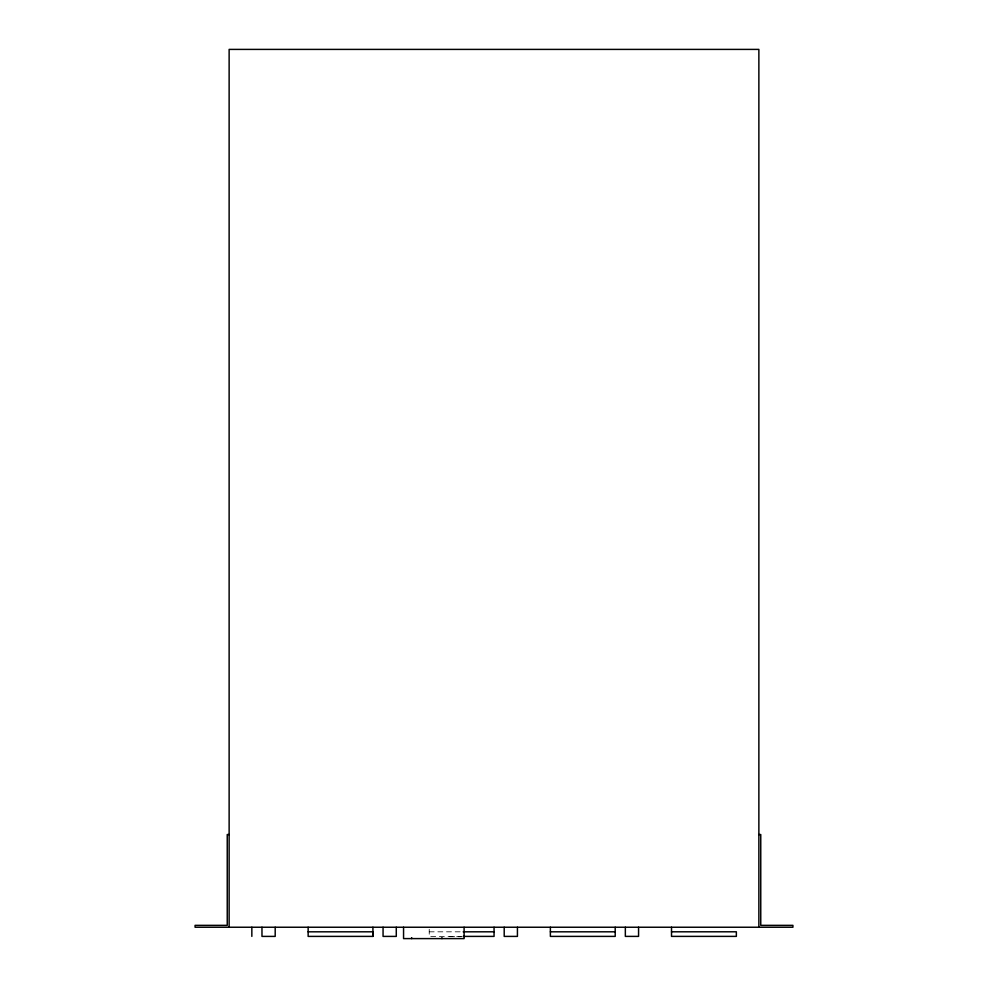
<?xml version="1.0" encoding="UTF-8"?>
<svg xmlns="http://www.w3.org/2000/svg" width="988" height="988" viewBox="0 0 988 988"><rect width="100%" height="100%" fill="white"/><g stroke="black" fill="none" stroke-linecap="round" stroke-linejoin="round"><path stroke-width="0.74" stroke-dasharray="4.94 3.71" d="M429.224 931.82L461.643 931.82M461.643 936.389L429.224 936.402L429.224 927.238M449.75 936.71L461.112 936.71"/><path stroke-width="1.48" d="M229.13 834.539L227.24 834.539L227.24 925.348L195.081 925.348L195.081 927.238L792.919 927.238L792.919 925.348L760.76 925.348L760.76 834.539L758.87 834.539M308.145 931.82L372.982 931.808L372.982 936.389L308.145 936.402L308.145 927.238M463.187 931.82L494.062 931.808M550.378 931.82L615.203 931.808M671.519 931.808L736.356 931.795L736.356 936.377L671.519 936.389L671.519 927.226M463.187 936.402L494.062 936.389L494.062 927.238M758.87 927.238L758.87 49.4L229.13 49.4L229.13 927.263M638.569 927.226L638.569 936.389L625.342 936.389L625.342 927.226M615.203 927.226L615.215 936.389L550.378 936.402L550.378 927.238M517.428 927.238L517.428 936.402L504.201 936.402L504.201 927.238M464.101 927.25L464.101 938.6L403.561 938.6L403.561 927.25M441.945 937.649L441.945 938.6M411.675 937.649L411.675 938.6M396.274 927.238L396.287 936.402L383.06 936.402L383.06 927.238M372.921 927.238L372.921 936.402M275.195 927.238L275.195 936.402L261.981 936.402L261.968 927.238M251.841 927.238L251.841 936.402"/></g></svg>
